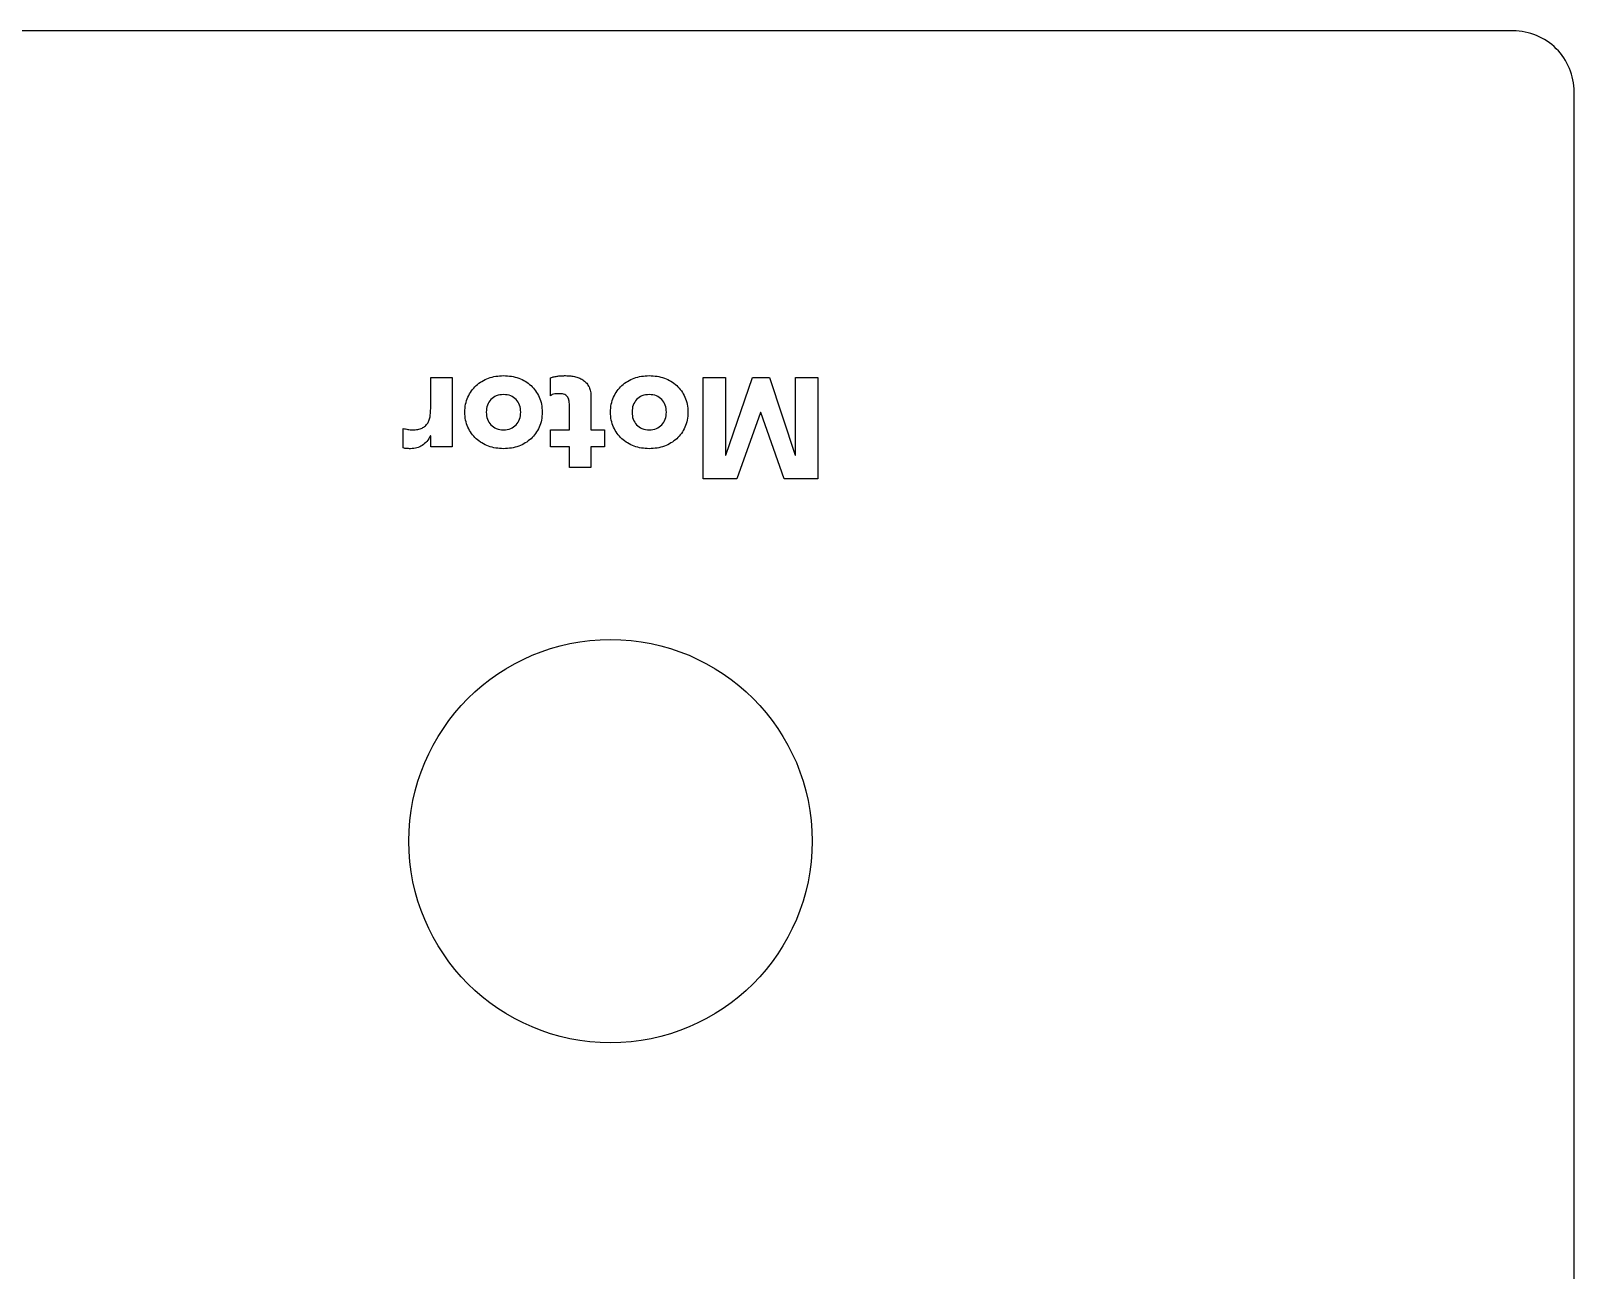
# Model space of a CAD drawing. Header units: millimetres. Extents: x -62 to 90, y -30 to 109.
# Drawn here: x 13.9 to 90, y 48.2 to 109.3 of the extents above; entities that cross this region are included whole.
import ezdxf

# ---------------------------------------------------------------- set-up
doc = ezdxf.new("R2010")
doc.units = ezdxf.units.MM
doc.layers.get('0').update_dxf_attribs({"linetype": 'CONTINUOUS'})

msp = doc.modelspace()

# ---------------------------------------------------------------- linework, layer by layer
for p, q in [((33.637, 92.221), (34.696, 92.221)), ((33.637, 90.787), (33.637, 92.221)), ((34.696, 92.221), (34.696, 88.788)), ((39.541, 91.317), (39.541, 92.199)), ((40.473, 89.636), (40.473, 90.78)), ((41.532, 91.267), (41.532, 89.636)), ((32.281, 88.739), (32.281, 89.706)), ((33.637, 89.339), (33.623, 89.339)), ((33.637, 88.788), (33.637, 89.339)), ((39.541, 88.788), (39.541, 89.636)), ((39.541, 89.636), (40.473, 89.636)), ((41.532, 89.636), (42.21, 89.636)), ((42.21, 89.636), (42.21, 88.788)), ((34.696, 88.788), (33.637, 88.788)), ((40.473, 88.788), (39.541, 88.788)), ((40.473, 87.771), (40.473, 88.788)), ((42.21, 88.788), (41.532, 88.788)), ((41.532, 88.788), (41.532, 87.771)), ((41.532, 87.771), (40.473, 87.771))]:
    msp.add_line(p, q)
msp.add_lwpolyline([(90, 106.3, 0.414214), (87, 109.3), (-59.15, 109.3, 0.414214), (-62.15, 106.3), (-62.15, -27, 0.414214), (-59.15, -30), (87, -30, 0.414214), (90, -27)], format="xyb", close=True)
msp.add_lwpolyline([(51.617, 92.221), (52.719, 92.221), (52.719, 87.221), (51.052, 87.221), (49.901, 90.483), (49.887, 90.483), (48.729, 87.221), (47.069, 87.221), (47.069, 92.221), (48.171, 92.221), (48.171, 88.386), (48.185, 88.386), (49.499, 92.221), (50.339, 92.221), (51.603, 88.386), (51.617, 88.386)], close=True)
msp.add_circle((42.5, 69.36), 9.94)
for points, knots in [([(35.876, 91.818), (35.966, 91.892), (36.15, 92.042), (36.37, 92.132), (36.483, 92.178)], [0, 0, 0, 0, 0.03471084, 0.07096468, 0.07096468, 0.07096468, 0.07096468]), ([(36.483, 92.178), (36.602, 92.215), (36.843, 92.291), (37.096, 92.3), (37.225, 92.305)], [0, 0, 0, 0, 0.03708689, 0.07553067, 0.07553067, 0.07553067, 0.07553067]), ([(37.225, 92.305), (37.354, 92.3), (37.609, 92.29), (37.853, 92.215), (37.973, 92.178)], [0, 0, 0, 0, 0.03861961, 0.07621847, 0.07621847, 0.07621847, 0.07621847]), ([(37.973, 92.178), (38.084, 92.132), (38.304, 92.041), (38.489, 91.892), (38.581, 91.818)], [0, 0, 0, 0, 0.03593409, 0.07092971, 0.07092971, 0.07092971, 0.07092971]), ([(39.541, 92.199), (39.601, 92.219), (39.72, 92.258), (39.845, 92.275), (39.908, 92.284)], [0, 0, 0, 0, 0.01877124, 0.03775381, 0.03775381, 0.03775381, 0.03775381]), ([(39.908, 92.284), (39.971, 92.29), (40.096, 92.303), (40.221, 92.304), (40.282, 92.305)], [0, 0, 0, 0, 0.01895804, 0.03750361, 0.03750361, 0.03750361, 0.03750361]), ([(40.282, 92.305), (40.369, 92.303), (40.535, 92.299), (40.698, 92.265), (40.777, 92.249)], [0, 0, 0, 0, 0.02581553, 0.04985004, 0.04985004, 0.04985004, 0.04985004]), ([(40.777, 92.249), (40.849, 92.228), (40.989, 92.187), (41.112, 92.11), (41.172, 92.072)], [0, 0, 0, 0, 0.02238906, 0.0434996, 0.0434996, 0.0434996, 0.0434996]), ([(41.172, 92.072), (41.226, 92.027), (41.335, 91.934), (41.405, 91.81), (41.441, 91.747)], [0, 0, 0, 0, 0.02097948, 0.04242908, 0.04242908, 0.04242908, 0.04242908]), ([(43.058, 91.818), (43.148, 91.892), (43.332, 92.042), (43.553, 92.132), (43.665, 92.178)], [0, 0, 0, 0, 0.03471103, 0.07096487, 0.07096487, 0.07096487, 0.07096487]), ([(43.665, 92.178), (43.784, 92.215), (44.025, 92.291), (44.278, 92.3), (44.407, 92.305)], [0, 0, 0, 0, 0.03708666, 0.07553043, 0.07553043, 0.07553043, 0.07553043]), ([(44.407, 92.305), (44.536, 92.3), (44.791, 92.29), (45.035, 92.215), (45.155, 92.178)], [0, 0, 0, 0, 0.03861961, 0.07621859, 0.07621859, 0.07621859, 0.07621859]), ([(45.155, 92.178), (45.267, 92.132), (45.486, 92.041), (45.671, 91.892), (45.763, 91.818)], [0, 0, 0, 0, 0.0359342, 0.07092963, 0.07092963, 0.07092963, 0.07092963]), ([(35.466, 91.246), (35.52, 91.353), (35.627, 91.564), (35.793, 91.734), (35.876, 91.818)], [0, 0, 0, 0, 0.03558542, 0.07073048, 0.07073048, 0.07073048, 0.07073048]), ([(37.225, 91.373), (37.101, 91.366), (36.867, 91.352), (36.687, 91.203), (36.603, 91.133)], [0, 0, 0, 0, 0.03616551, 0.06819139, 0.06819139, 0.06819139, 0.06819139]), ([(37.853, 91.133), (37.767, 91.203), (37.585, 91.351), (37.349, 91.366), (37.225, 91.373)], [0, 0, 0, 0, 0.03246517, 0.06880489, 0.06880489, 0.06880489, 0.06880489]), ([(38.581, 91.818), (38.661, 91.734), (38.824, 91.563), (38.93, 91.352), (38.983, 91.246)], [0, 0, 0, 0, 0.03479586, 0.07029408, 0.07029408, 0.07029408, 0.07029408]), ([(39.753, 91.401), (39.71, 91.394), (39.634, 91.38), (39.57, 91.336), (39.541, 91.317)], [0, 0, 0, 0, 0.01276072, 0.02305547, 0.02305547, 0.02305547, 0.02305547]), ([(39.972, 91.415), (39.939, 91.415), (39.866, 91.413), (39.793, 91.405), (39.753, 91.401)], [0, 0, 0, 0, 0.00971697, 0.02194518, 0.02194518, 0.02194518, 0.02194518]), ([(40.247, 91.373), (40.207, 91.385), (40.117, 91.413), (40.023, 91.415), (39.972, 91.415)], [0, 0, 0, 0, 0.01258971, 0.02798631, 0.02798631, 0.02798631, 0.02798631]), ([(40.395, 91.239), (40.376, 91.266), (40.337, 91.322), (40.278, 91.356), (40.247, 91.373)], [0, 0, 0, 0, 0.00978878, 0.02021899, 0.02021899, 0.02021899, 0.02021899]), ([(41.441, 91.747), (41.467, 91.675), (41.525, 91.52), (41.53, 91.355), (41.532, 91.267)], [0, 0, 0, 0, 0.02294993, 0.04918051, 0.04918051, 0.04918051, 0.04918051]), ([(42.648, 91.246), (42.702, 91.353), (42.809, 91.564), (42.975, 91.734), (43.058, 91.818)], [0, 0, 0, 0, 0.03558554, 0.07073028, 0.07073028, 0.07073028, 0.07073028]), ([(44.407, 91.373), (44.283, 91.366), (44.049, 91.352), (43.87, 91.203), (43.785, 91.133)], [0, 0, 0, 0, 0.03616551, 0.06819139, 0.06819139, 0.06819139, 0.06819139]), ([(45.035, 91.133), (44.949, 91.203), (44.767, 91.351), (44.531, 91.366), (44.407, 91.373)], [0, 0, 0, 0, 0.03246517, 0.06880489, 0.06880489, 0.06880489, 0.06880489]), ([(45.763, 91.818), (45.843, 91.734), (46.006, 91.563), (46.112, 91.352), (46.165, 91.246)], [0, 0, 0, 0, 0.03479586, 0.0702942, 0.0702942, 0.0702942, 0.0702942]), ([(33.609, 90.321), (33.617, 90.395), (33.634, 90.55), (33.636, 90.706), (33.637, 90.787)], [0, 0, 0, 0, 0.02234642, 0.04672106, 0.04672106, 0.04672106, 0.04672106]), ([(35.318, 90.504), (35.323, 90.636), (35.334, 90.891), (35.423, 91.13), (35.466, 91.246)], [0, 0, 0, 0, 0.03919413, 0.07604691, 0.07604691, 0.07604691, 0.07604691]), ([(36.603, 91.133), (36.537, 91.044), (36.399, 90.858), (36.385, 90.626), (36.377, 90.504)], [0, 0, 0, 0, 0.03249018, 0.06807571, 0.06807571, 0.06807571, 0.06807571]), ([(38.072, 90.504), (38.065, 90.626), (38.051, 90.856), (37.917, 91.044), (37.853, 91.133)], [0, 0, 0, 0, 0.03555794, 0.06777493, 0.06777493, 0.06777493, 0.06777493]), ([(38.983, 91.246), (39.026, 91.13), (39.116, 90.891), (39.126, 90.636), (39.131, 90.504)], [0, 0, 0, 0, 0.03685278, 0.07604693, 0.07604693, 0.07604693, 0.07604693]), ([(40.459, 91.041), (40.453, 91.077), (40.442, 91.146), (40.411, 91.209), (40.395, 91.239)], [0, 0, 0, 0, 0.01083904, 0.02087779, 0.02087779, 0.02087779, 0.02087779]), ([(40.473, 90.78), (40.473, 90.825), (40.472, 90.913), (40.463, 90.999), (40.459, 91.041)], [0, 0, 0, 0, 0.01359921, 0.02617918, 0.02617918, 0.02617918, 0.02617918]), ([(42.5, 90.504), (42.505, 90.636), (42.516, 90.891), (42.605, 91.13), (42.648, 91.246)], [0, 0, 0, 0, 0.03919415, 0.07604693, 0.07604693, 0.07604693, 0.07604693]), ([(43.785, 91.133), (43.719, 91.044), (43.581, 90.858), (43.567, 90.626), (43.559, 90.504)], [0, 0, 0, 0, 0.03249018, 0.06807571, 0.06807571, 0.06807571, 0.06807571]), ([(45.254, 90.504), (45.247, 90.626), (45.233, 90.856), (45.099, 91.044), (45.035, 91.133)], [0, 0, 0, 0, 0.03555794, 0.06777499, 0.06777499, 0.06777499, 0.06777499]), ([(46.165, 91.246), (46.208, 91.13), (46.298, 90.891), (46.308, 90.636), (46.314, 90.504)], [0, 0, 0, 0, 0.03685274, 0.07604689, 0.07604689, 0.07604689, 0.07604689]), ([(33.213, 89.721), (33.269, 89.751), (33.378, 89.812), (33.452, 89.912), (33.489, 89.961)], [0, 0, 0, 0, 0.01875561, 0.03690963, 0.03690963, 0.03690963, 0.03690963]), ([(33.489, 89.961), (33.517, 90.014), (33.576, 90.128), (33.598, 90.254), (33.609, 90.321)], [0, 0, 0, 0, 0.01808974, 0.03817801, 0.03817801, 0.03817801, 0.03817801]), ([(35.466, 89.763), (35.423, 89.879), (35.334, 90.118), (35.323, 90.373), (35.318, 90.504)], [0, 0, 0, 0, 0.03685284, 0.07604691, 0.07604691, 0.07604691, 0.07604691]), ([(36.377, 90.504), (36.385, 90.383), (36.399, 90.151), (36.537, 89.965), (36.603, 89.876)], [0, 0, 0, 0, 0.03558546, 0.0680757, 0.0680757, 0.0680757, 0.0680757]), ([(36.603, 89.876), (36.687, 89.806), (36.867, 89.657), (37.101, 89.643), (37.225, 89.636)], [0, 0, 0, 0, 0.03202589, 0.06819139, 0.06819139, 0.06819139, 0.06819139]), ([(37.225, 89.636), (37.349, 89.643), (37.585, 89.658), (37.767, 89.806), (37.853, 89.876)], [0, 0, 0, 0, 0.03633974, 0.06880487, 0.06880487, 0.06880487, 0.06880487]), ([(37.853, 89.876), (37.917, 89.965), (38.051, 90.153), (38.065, 90.383), (38.072, 90.504)], [0, 0, 0, 0, 0.03221704, 0.06777492, 0.06777492, 0.06777492, 0.06777492]), ([(39.131, 90.504), (39.126, 90.373), (39.116, 90.118), (39.026, 89.879), (38.983, 89.763)], [0, 0, 0, 0, 0.03919409, 0.07604693, 0.07604693, 0.07604693, 0.07604693]), ([(42.648, 89.763), (42.605, 89.879), (42.516, 90.118), (42.505, 90.373), (42.5, 90.504)], [0, 0, 0, 0, 0.03685284, 0.07604693, 0.07604693, 0.07604693, 0.07604693]), ([(43.559, 90.504), (43.567, 90.383), (43.581, 90.151), (43.719, 89.965), (43.785, 89.876)], [0, 0, 0, 0, 0.03558546, 0.0680757, 0.0680757, 0.0680757, 0.0680757]), ([(43.785, 89.876), (43.87, 89.806), (44.049, 89.657), (44.283, 89.643), (44.407, 89.636)], [0, 0, 0, 0, 0.03202589, 0.06819139, 0.06819139, 0.06819139, 0.06819139]), ([(44.407, 89.636), (44.531, 89.643), (44.767, 89.658), (44.949, 89.806), (45.035, 89.876)], [0, 0, 0, 0, 0.0363395, 0.06880483, 0.06880483, 0.06880483, 0.06880483]), ([(45.035, 89.876), (45.099, 89.965), (45.233, 90.153), (45.247, 90.383), (45.254, 90.504)], [0, 0, 0, 0, 0.0322171, 0.06777498, 0.06777498, 0.06777498, 0.06777498]), ([(46.314, 90.504), (46.308, 90.373), (46.298, 90.118), (46.208, 89.879), (46.165, 89.763)], [0, 0, 0, 0, 0.03919409, 0.07604686, 0.07604686, 0.07604686, 0.07604686]), ([(32.281, 89.706), (32.319, 89.696), (32.393, 89.674), (32.469, 89.663), (32.507, 89.657)], [0, 0, 0, 0, 0.01169122, 0.02315651, 0.02315651, 0.02315651, 0.02315651]), ([(32.507, 89.657), (32.543, 89.651), (32.618, 89.638), (32.694, 89.637), (32.733, 89.636)], [0, 0, 0, 0, 0.01106101, 0.02272551, 0.02272551, 0.02272551, 0.02272551]), ([(32.733, 89.636), (32.825, 89.637), (32.99, 89.64), (33.144, 89.696), (33.213, 89.721)], [0, 0, 0, 0, 0.02727167, 0.04905314, 0.04905314, 0.04905314, 0.04905314]), ([(33.623, 89.339), (33.567, 89.242), (33.461, 89.06), (33.297, 88.928), (33.22, 88.866)], [0, 0, 0, 0, 0.03334677, 0.06259806, 0.06259806, 0.06259806, 0.06259806]), ([(35.876, 89.198), (35.793, 89.28), (35.626, 89.447), (35.52, 89.657), (35.466, 89.763)], [0, 0, 0, 0, 0.03475038, 0.07018263, 0.07018263, 0.07018263, 0.07018263]), ([(36.483, 88.831), (36.37, 88.877), (36.149, 88.968), (35.966, 89.122), (35.876, 89.198)], [0, 0, 0, 0, 0.03632875, 0.0713576, 0.0713576, 0.0713576, 0.0713576]), ([(38.581, 89.198), (38.489, 89.122), (38.305, 88.97), (38.085, 88.877), (37.973, 88.831)], [0, 0, 0, 0, 0.03531069, 0.07132079, 0.07132079, 0.07132079, 0.07132079]), ([(38.983, 89.763), (38.93, 89.657), (38.825, 89.448), (38.661, 89.281), (38.581, 89.198)], [0, 0, 0, 0, 0.03534466, 0.06974184, 0.06974184, 0.06974184, 0.06974184]), ([(43.058, 89.198), (42.975, 89.28), (42.808, 89.447), (42.702, 89.657), (42.648, 89.763)], [0, 0, 0, 0, 0.03475006, 0.07018242, 0.07018242, 0.07018242, 0.07018242]), ([(43.665, 88.831), (43.552, 88.877), (43.331, 88.968), (43.148, 89.122), (43.058, 89.198)], [0, 0, 0, 0, 0.03632896, 0.07135781, 0.07135781, 0.07135781, 0.07135781]), ([(45.763, 89.198), (45.672, 89.122), (45.487, 88.97), (45.267, 88.877), (45.155, 88.831)], [0, 0, 0, 0, 0.03531069, 0.07132068, 0.07132068, 0.07132068, 0.07132068]), ([(46.165, 89.763), (46.112, 89.657), (46.007, 89.448), (45.843, 89.281), (45.763, 89.198)], [0, 0, 0, 0, 0.03534478, 0.06974196, 0.06974196, 0.06974196, 0.06974196]), ([(32.451, 88.711), (32.421, 88.714), (32.364, 88.719), (32.308, 88.732), (32.281, 88.739)], [0, 0, 0, 0, 0.00889102, 0.01720221, 0.01720221, 0.01720221, 0.01720221]), ([(32.634, 88.704), (32.604, 88.704), (32.542, 88.705), (32.481, 88.709), (32.451, 88.711)], [0, 0, 0, 0, 0.00918248, 0.01837853, 0.01837853, 0.01837853, 0.01837853]), ([(33.22, 88.866), (33.135, 88.819), (32.952, 88.718), (32.744, 88.709), (32.634, 88.704)], [0, 0, 0, 0, 0.02899044, 0.06155392, 0.06155392, 0.06155392, 0.06155392]), ([(37.225, 88.704), (37.096, 88.709), (36.843, 88.718), (36.602, 88.794), (36.483, 88.831)], [0, 0, 0, 0, 0.03844378, 0.07553067, 0.07553067, 0.07553067, 0.07553067]), ([(37.973, 88.831), (37.853, 88.794), (37.609, 88.719), (37.354, 88.709), (37.225, 88.704)], [0, 0, 0, 0, 0.03759886, 0.07621847, 0.07621847, 0.07621847, 0.07621847]), ([(44.407, 88.704), (44.278, 88.709), (44.025, 88.718), (43.784, 88.794), (43.665, 88.831)], [0, 0, 0, 0, 0.03844378, 0.07553043, 0.07553043, 0.07553043, 0.07553043]), ([(45.155, 88.831), (45.035, 88.794), (44.791, 88.719), (44.536, 88.709), (44.407, 88.704)], [0, 0, 0, 0, 0.03759875, 0.07621859, 0.07621859, 0.07621859, 0.07621859])]:
    msp.add_open_spline(points, degree=3, knots=knots)

doc.saveas('drawing.dxf')
